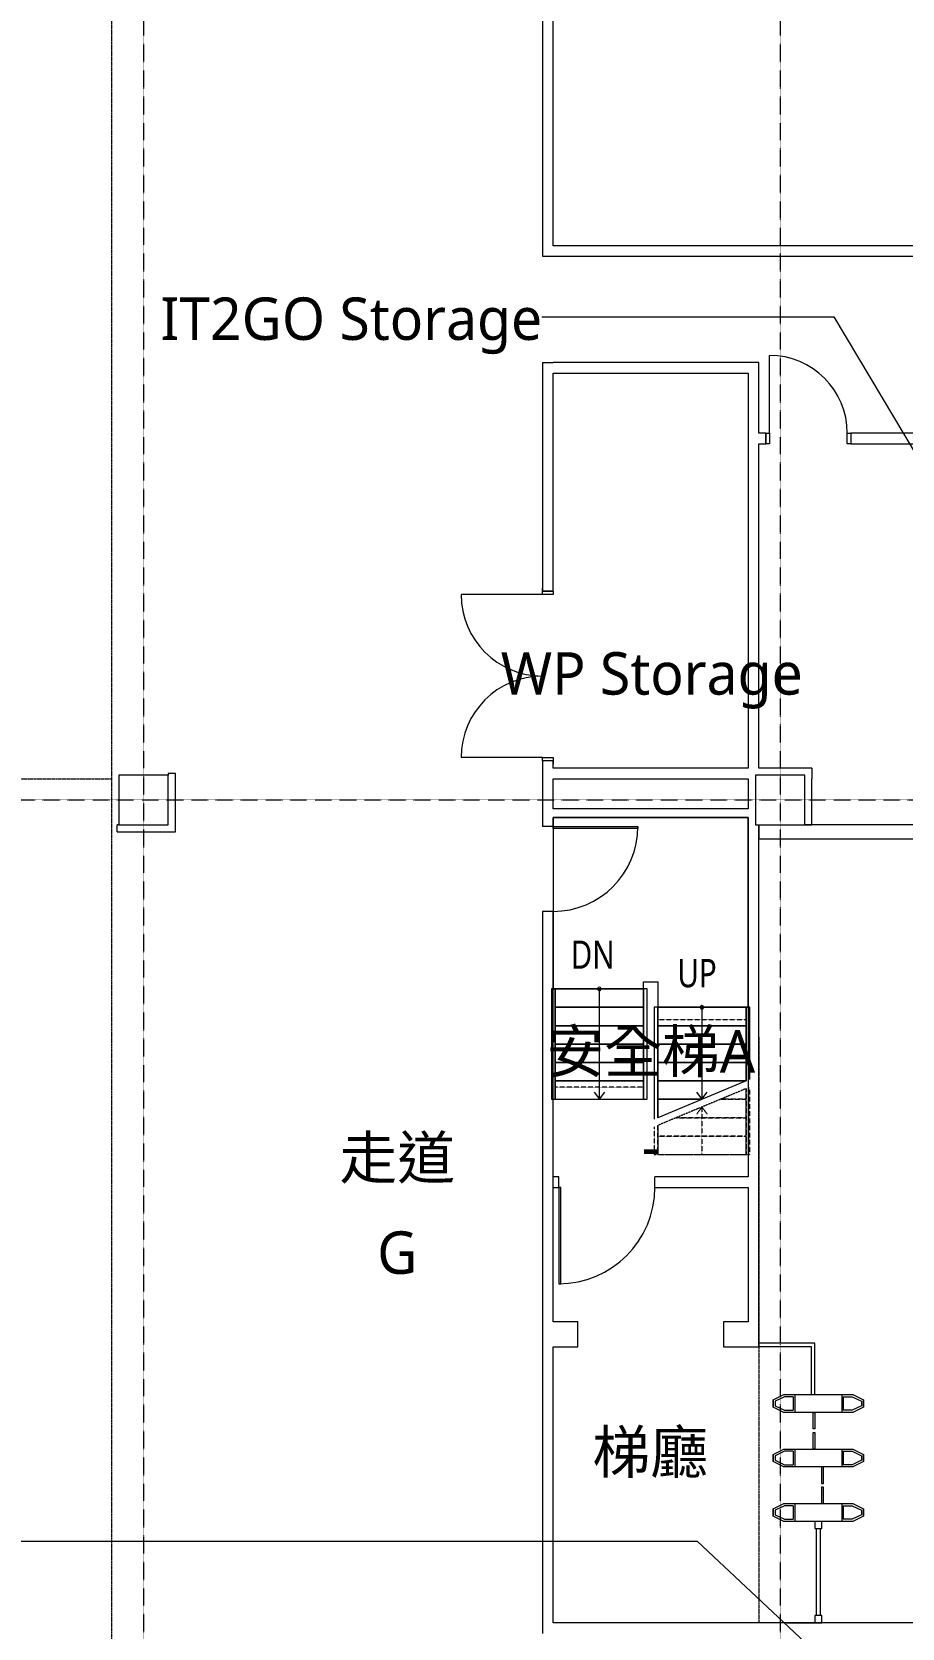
# Model space of a CAD drawing. Extents: x -76427 to 292734, y -42117 to 131250.
# Drawn here: x 242022 to 254325, y 63300 to 85850 of the extents above; entities that cross this region are included whole.
import ezdxf
from ezdxf.enums import TextEntityAlignment as Align

# ---------------------------------------------------------------- set-up
doc = ezdxf.new("R2010")
doc.units = 0
doc.header["$LTSCALE"] = 10
for name, pattern in [('H12PL1$0$HIDDEN', [0.4, 0.3, -0.1]), ('H12PL1$0$JJP_三點線', [0.9, 0.3, -0.15, 0, -0.15, 0, -0.15, 0, -0.15]), ('H12PL1$0$JJP_虛線(退縮線、投影線、地下室範圍、非屬本工程、圖面分區)', [0.45, 0.3, -0.15]), ('H12PL1$0$虛線', [0.846667, 0.423333, -0.423333])]:
    doc.linetypes.add(name, pattern=pattern)
for name, color, linetype in [('H12PL1$0$109N03-1F PLAN_4_2-WALL', 252, 'Continuous'), ('H12PL1$0$109N03-1F PLAN_4_4-EQUIP', 252, 'Continuous'), ('H12PL1$0$A-OBJE-2D', 252, 'Continuous'), ('H12PL1$0$A-STRS', 252, 'Continuous'), ('H12PL1$0$A-TEXT', 252, 'Continuous'), ('H12PL1$0$A-WALL-EX', 252, 'Continuous'), ('H12PL1$0$A-WALL-IN', 252, 'Continuous'), ('H12PL1$0$A-ZONE', 252, 'Continuous'), ('H12PL1$0$Door', 252, 'Continuous'), ('H12PL1$0$S-COL', 252, 'Continuous'), ('H12PL1$0$S-GRID', 252, 'Continuous'), ('H12PL1$0$S-SLAB-SHOW', 252, 'Continuous')]:
    doc.layers.add(name, color=color, linetype=linetype)
doc.styles.add('H12PL1$0$Standard', font='', dxfattribs={"width": 0.8})
doc.styles.get('H12PL1$0$Standard').set_extended_font_data('Microsoft JhengHei')

# ---------------------------------------------------------------- blocks, each defined once
blk = doc.blocks.new('H12PL1')
at = {"layer": 'H12PL1$0$109N03-1F PLAN_4_2-WALL', "lineweight": 0}
for q in [(253150.27, 63375), (252690.94, 63375)]:
    blk.add_line((252690.94, 63375.03), q, dxfattribs=at)
at = {"layer": 'H12PL1$0$109N03-1F PLAN_4_2-WALL', "lineweight": 0, "flags": 128}
blk.add_lwpolyline([(253366.34, 63375), (253366.34, 63379.98), (253371.32, 63379.98), (253371.32, 63375)], dxfattribs=at)
at = {"layer": 'H12PL1$0$109N03-1F PLAN_4_4-EQUIP', "lineweight": 0}
for p, q in [((252785.94, 66567.69), (252785.94, 66377.69)), ((252805.94, 66597.69), (252805.94, 66347.69)), ((253473.31, 66597.69), (253473.31, 66347.69)), ((253493.31, 66567.69), (253493.31, 66377.69)), ((252785.94, 65797.69), (252785.94, 65607.69)), ((252805.94, 65827.69), (252805.94, 65577.69)), ((253473.31, 65827.69), (253473.31, 65577.69)), ((253493.31, 65797.69), (253493.31, 65607.69)), ((252785.94, 65027.69), (252785.94, 64837.69)), ((252805.94, 65057.69), (252805.94, 64807.69)), ((253473.31, 65057.69), (253473.31, 64807.69)), ((253493.31, 65027.69), (253493.31, 64837.69))]:
    blk.add_line(p, q, dxfattribs=at)
at = {"layer": 'H12PL1$0$109N03-1F PLAN_4_4-EQUIP', "lineweight": 0, "flags": 128}
for points in [[(252499.62, 66522.69), (252653.07, 66597.69)], [(252499.62, 66522.69), (252499.62, 66422.69)], [(252499.62, 66472.69), (252499.62, 66522.69)], [(252499.62, 66422.69), (252499.62, 66522.69)], [(252785.94, 66567.69), (252660.01, 66567.69), (252529.62, 66503.96), (252529.62, 66472.69), (252529.62, 66441.41), (252660.01, 66377.69), (252785.94, 66377.69)], [(252653.07, 66597.69), (253626.17, 66597.69)], [(253186.62, 66597.69), (253211.62, 66597.69)], [(253493.31, 66567.69), (253619.23, 66567.69), (253749.62, 66503.96), (253749.62, 66472.69), (253749.62, 66441.41), (253619.23, 66377.69), (253493.31, 66377.69)], [(253626.17, 66597.69), (253779.62, 66522.69)], [(253779.62, 66422.69), (253779.62, 66522.69)], [(253779.62, 66522.69), (253779.62, 66472.69)], [(252499.62, 66422.69), (252499.62, 66472.69)], [(253779.62, 66422.69), (253626.17, 66347.69), (252653.07, 66347.69), (252499.62, 66422.69)], [(253779.62, 66472.69), (253779.62, 66422.69)], [(252499.62, 65752.69), (252653.07, 65827.69), (253626.17, 65827.69), (253779.62, 65752.69)], [(252499.62, 65752.69), (252499.62, 65652.69)], [(252499.62, 65702.69), (252499.62, 65752.69)], [(252499.62, 65652.69), (252499.62, 65752.69)], [(252499.62, 65652.69), (252499.62, 65702.69)], [(253779.62, 65652.69), (253626.17, 65577.69), (252653.07, 65577.69), (252499.62, 65652.69)], [(252785.94, 65797.69), (252660.01, 65797.69), (252529.62, 65733.96), (252529.62, 65702.69), (252529.62, 65671.41), (252660.01, 65607.69), (252785.94, 65607.69)], [(253493.31, 65797.69), (253619.23, 65797.69), (253749.62, 65733.96), (253749.62, 65702.69), (253749.62, 65671.41), (253619.23, 65607.69), (253493.31, 65607.69)], [(253779.62, 65652.69), (253779.62, 65752.69)], [(253779.62, 65752.69), (253779.62, 65702.69)], [(253779.62, 65702.69), (253779.62, 65652.69)], [(252499.62, 64982.69), (252653.07, 65057.69), (253626.17, 65057.69), (253779.62, 64982.69)], [(252499.62, 64982.69), (252499.62, 64882.69)], [(252499.62, 64932.69), (252499.62, 64982.69)], [(252499.62, 64882.69), (252499.62, 64982.69)], [(252785.94, 65027.69), (252660.01, 65027.69), (252529.62, 64963.96), (252529.62, 64932.69), (252529.62, 64901.41), (252660.01, 64837.69), (252785.94, 64837.69)], [(253493.31, 65027.69), (253619.23, 65027.69), (253749.62, 64963.96), (253749.62, 64932.69), (253749.62, 64901.41), (253619.23, 64837.69), (253493.31, 64837.69)], [(253779.62, 64882.69), (253779.62, 64982.69)], [(253779.62, 64982.69), (253779.62, 64932.69)], [(252499.62, 64882.69), (252499.62, 64932.69)], [(253779.62, 64882.69), (253626.17, 64807.69), (252653.07, 64807.69), (252499.62, 64882.69)], [(253779.62, 64932.69), (253779.62, 64882.69)]]:
    blk.add_lwpolyline(points, dxfattribs=at)
for points in [[(253092.62, 66347.69), (253092.62, 66112.69), (253067.62, 66112.69), (253067.62, 66347.69)], [(253092.62, 66062.69), (253092.62, 65827.69), (253067.62, 65827.69), (253067.62, 66062.69)], [(253186.62, 65577.69), (253186.62, 65342.69), (253211.62, 65342.69), (253211.62, 65577.69)], [(253186.62, 65292.69), (253186.62, 65057.69), (253211.62, 65057.69), (253211.62, 65292.69)], [(253189.62, 64707.69), (253189.62, 64807.69), (253089.62, 64807.69), (253089.62, 64707.69)], [(253164.62, 64707.69), (253164.62, 63475.34), (253114.62, 63475.34), (253114.62, 64707.69)], [(253189.62, 63375.34), (253189.62, 63475.34), (253089.62, 63475.34), (253089.62, 63375.34)]]:
    blk.add_lwpolyline(points, close=True, dxfattribs=at)
at = {"layer": 'H12PL1$0$A-OBJE-2D', "linetype": 'H12PL1$0$HIDDEN', "lineweight": 0}
for points in [[(234750, 90330), (234750, 75300), (243150, 75300)], [(243150, 59650), (243150, 89450)], [(252300, 71650), (252300, 63375)]]:
    blk.add_lwpolyline(points, dxfattribs=at)
at = {"layer": 'H12PL1$0$A-OBJE-2D', "lineweight": 0}
for points in [[(253091.94, 66597.69), (253091.94, 67325), (252300, 67325)], [(253041.94, 66597.69), (253041.94, 67275), (252300, 67275)]]:
    blk.add_lwpolyline(points, dxfattribs=at)
at = {"layer": 'H12PL1$0$A-STRS', "lineweight": 0}
for p, q in [((249420, 72330), (249370, 72330)), ((249370, 72330), (249370, 70770)), ((249420, 70770), (249420, 72330)), ((250670, 72330), (249420, 72330)), ((249420, 72330), (249420, 70770)), ((250670, 72330), (249420, 72330)), ((249420, 72330), (249420, 72070)), ((250045, 72070), (250045, 72330)), ((250720, 72330), (250670, 72330)), ((250670, 72330), (250670, 70770)), ((250670, 70770), (250670, 72330)), ((250670, 72070), (250670, 72330)), ((250720, 70770), (250720, 72330)), ((249420, 72070), (250670, 72070)), ((250670, 72070), (249420, 72070)), ((249420, 72070), (249420, 71810)), ((249420, 72070), (250670, 72070)), ((250045, 71030), (250045, 72070)), ((250670, 71810), (250670, 72070)), ((250820, 72070), (250820, 70489.2)), ((250870, 72070), (250820, 72070)), ((250870, 70510), (250870, 72070)), ((250870, 72070), (250870, 70510)), ((252120, 72070), (250870, 72070)), ((252120, 72070), (250870, 72070)), ((250870, 72070), (250870, 71810)), ((251495, 72070), (251495, 71810)), ((252120, 72070), (252120, 71030)), ((252170, 72070), (252120, 72070)), ((252120, 71030), (252120, 72070)), ((252120, 71810), (252120, 72070)), ((252170, 71050.8), (252170, 72070)), ((249420, 71810), (250670, 71810)), ((250670, 71810), (249420, 71810)), ((249420, 71810), (249420, 71550)), ((249420, 71810), (250670, 71810)), ((250670, 71550), (250670, 71810)), ((252120, 71810), (250870, 71810)), ((250870, 71810), (252120, 71810)), ((252120, 71810), (250870, 71810)), ((250870, 71810), (250870, 71550)), ((251495, 71810), (251495, 70770)), ((252120, 71550), (252120, 71810)), ((249420, 71550), (250670, 71550)), ((250670, 71550), (249420, 71550)), ((249420, 71550), (249420, 71290)), ((249420, 71550), (250670, 71550)), ((250670, 71290), (250670, 71550)), ((252120, 71550), (250870, 71550)), ((250870, 71550), (252120, 71550)), ((252120, 71550), (250870, 71550)), ((250870, 71550), (250870, 71290)), ((252120, 71290), (252120, 71550)), ((249420, 71290), (250670, 71290)), ((250670, 71290), (249420, 71290)), ((249420, 71290), (249420, 71030)), ((249420, 71290), (250670, 71290)), ((250670, 71030), (250670, 71290)), ((252120, 71290), (250870, 71290)), ((250870, 71290), (252120, 71290)), ((252120, 71290), (250870, 71290)), ((250870, 71290), (250870, 71030)), ((252120, 71030), (252120, 71290)), ((249420, 71030), (250670, 71030)), ((250670, 71030), (249420, 71030)), ((249420, 71030), (249420, 70770)), ((249420, 71030), (250670, 71030)), ((249970, 70870), (250045, 70770)), ((250045, 70770), (250045, 71030)), ((250045, 70770), (250120, 70870)), ((250670, 70770), (250670, 71030)), ((252120, 71030), (250870, 71030)), ((250870, 71030), (252120, 71030)), ((252120, 71030), (250870, 71030)), ((250870, 71030), (250870, 70770)), ((252120, 71030), (250870, 70510)), ((251420, 70870), (251495, 70770)), ((251495, 70770), (251570, 70870)), ((249370, 70770), (249420, 70770)), ((249420, 70770), (250670, 70770)), ((249420, 70770), (250670, 70770)), ((250670, 70770), (250720, 70770)), ((251495, 70770), (250870, 70770)), ((250870, 70770), (251495, 70770)), ((251495, 70770), (250870, 70770)), ((250870, 70770), (250870, 70510))]:
    blk.add_line(p, q, dxfattribs=at)
at = {"layer": 'H12PL1$0$A-STRS', "linetype": 'H12PL1$0$JJP_虛線(退縮線、投影線、地下室範圍、非屬本工程、圖面分區)', "lineweight": 0}
for p, q in [((250870, 71896.47), (252120, 71896.47)), ((250670, 70942.05), (249420, 70942.05)), ((252120, 70921.69), (250870, 70401.69)), ((252120, 70921.69), (252120, 69990)), ((252120, 70770), (252120, 70921.69)), ((252170, 69990), (252170, 70942.49)), ((251495, 70661.69), (251420, 70561.69)), ((251495, 70661.69), (251495, 70250)), ((251570, 70561.69), (251495, 70661.69)), ((252120, 70770), (251755.36, 70770)), ((251755.36, 70770), (252120, 70770)), ((252120, 70770), (251755.36, 70770)), ((252120, 70510), (252120, 70770)), ((250820, 70380.89), (250820, 69990)), ((250870, 69990), (250870, 70401.69)), ((250870, 70401.69), (250870, 70250)), ((252120, 70510), (251130.36, 70510)), ((251130.36, 70510), (252120, 70510)), ((252120, 70510), (251130.36, 70510)), ((252120, 70250), (252120, 70510)), ((252120, 70250), (250870, 70250)), ((250870, 70250), (252120, 70250)), ((252120, 70250), (250870, 70250)), ((250870, 70250), (250870, 69990)), ((251495, 70250), (251495, 69990)), ((252120, 69990), (252120, 70250)), ((250820, 69990), (250870, 69990)), ((250870, 69990), (252120, 69990)), ((252120, 69990), (252170, 69990))]:
    blk.add_line(p, q, dxfattribs=at)
at = {"layer": 'H12PL1$0$A-STRS', "linetype": 'H12PL1$0$虛線', "lineweight": 0}
for p, q in [((252120, 69990), (252120, 70921.69)), ((250870, 70401.69), (250870, 69990)), ((250870, 69990), (252120, 69990))]:
    blk.add_line(p, q, dxfattribs=at)
at = {"layer": 'H12PL1$0$A-STRS', "lineweight": 0, "flags": 128}
for points in [[(250020, 72330, 1), (250070, 72330, 1)], [(251470, 72070, 1), (251520, 72070, 1)]]:
    blk.add_lwpolyline(points, format="xyb", close=True, dxfattribs=at)
at = {"layer": 'H12PL1$0$A-WALL-EX', "lineweight": 0, "flags": 128}
for points in [[(252300, 74650), (252300, 74450)], [(259930, 74650), (252950, 74650)], [(252300, 74450), (259930, 74450)]]:
    blk.add_lwpolyline(points, dxfattribs=at)
at = {"layer": 'H12PL1$0$A-WALL-IN', "lineweight": 0}
for p, q in [((252400, 80180), (252400, 80030)), ((253600, 80180), (253600, 80030)), ((249240, 77950), (249240, 77993)), ((249390, 77950), (249240, 77950)), ((249390, 77950), (249390, 77993)), ((249240, 75550), (249240, 75507)), ((249390, 75550), (249240, 75550)), ((249390, 75550), (249390, 75507)), ((249390, 74625), (249240, 74625)), ((249390, 73425), (249240, 73425)), ((249470, 69525), (249470, 69675)), ((250830, 69525), (250830, 69675))]:
    blk.add_line(p, q, dxfattribs=at)
at = {"layer": 'H12PL1$0$A-WALL-IN', "lineweight": 0, "flags": 128}
for points in [[(249240, 89450), (249240, 82680)], [(249390, 82830), (249390, 89450)], [(254755, 82830), (249390, 82830)], [(249240, 82680), (249390, 82680)], [(249390, 82680), (254755, 82680)], [(249240, 81180), (249390, 81180)], [(249240, 81180), (249240, 77950)], [(252150, 81180), (249390, 81180)], [(249390, 81030), (252150, 81030)], [(249390, 77950), (249390, 81030)], [(252300, 81180), (252150, 81180)], [(252150, 81030), (252150, 75450)], [(252300, 80180), (252300, 81180)], [(252400, 80180), (252300, 80180)], [(257255, 80180), (253600, 80180)], [(252300, 80030), (252400, 80030)], [(252300, 75450), (252300, 80030)], [(253600, 80030), (257255, 80030)], [(249240, 75550), (249240, 75450)], [(249390, 75450), (249390, 75550)], [(244050, 75375), (243950, 75375)], [(243950, 75375), (243950, 75350)], [(244050, 74650), (244050, 75375)], [(249240, 75450), (249240, 75300)], [(252150, 75450), (249390, 75450)], [(253050, 75450), (252300, 75450)], [(253050, 75450), (253050, 75300)], [(249240, 75300), (249240, 74625)], [(249390, 74872), (249390, 75300)], [(249390, 75300), (252150, 75300)], [(252150, 75300), (252150, 74872)], [(253050, 74650), (253050, 75300)], [(252150, 74872), (249390, 74872)], [(243250, 74650), (243225, 74650)], [(243225, 74550), (243225, 74650)], [(244050, 74550), (244050, 74650)], [(249390, 74750), (252150, 74750)], [(249390, 74625), (249390, 74750)], [(252150, 74750), (252150, 69675)], [(252300, 69675), (252300, 74650)], [(252950, 74650), (253050, 74650)], [(243225, 74550), (244050, 74550)], [(249240, 73425), (249240, 63225)], [(249390, 67625), (249390, 73425)], [(249470, 69675), (249390, 69675)], [(249390, 69525), (249390, 69675)], [(249390, 69525), (249470, 69525)], [(252150, 69675), (250830, 69675)], [(250830, 69525), (252150, 69525)], [(252150, 69525), (252150, 67625)], [(252300, 69525), (252300, 69675)], [(252300, 67625), (252300, 69525)], [(249390, 67275), (249740, 67275), (249740, 67625), (249390, 67625)], [(252150, 67625), (251800, 67625), (251800, 67275), (252150, 67275)], [(252150, 67275), (252300, 67275), (252300, 67625)], [(249390, 63375), (249390, 67275)], [(252777.5, 63375), (249390, 63375)], [(258200, 63375), (252777.5, 63375)]]:
    blk.add_lwpolyline(points, dxfattribs=at)
at = {"layer": 'H12PL1$0$A-ZONE', "lineweight": 0}
for p, q in [((249231.71, 81822.95), (253360.16, 81822.95)), ((253360.16, 81822.95), (254711.81, 79558.94)), ((239761.85, 64527.28), (251429.49, 64527.28)), ((251429.49, 64527.28), (253394.65, 62686.82))]:
    blk.add_line(p, q, dxfattribs=at)
at = {"layer": 'H12PL1$0$Door', "lineweight": 0}
for p, q in [((252450, 80180), (252450, 81280)), ((252400, 80180), (252450, 80180)), ((252400, 80030), (252400, 80180)), ((252400, 80180), (252400, 80030)), ((252400, 80180), (252400, 80030)), ((252450, 80180), (252450, 80030)), ((253550, 80030), (253550, 80180)), ((253550, 80180), (253600, 80180)), ((253600, 80180), (253600, 80030)), ((253600, 80180), (253600, 80030)), ((253600, 80180), (253600, 80030)), ((252450, 80030), (252400, 80030)), ((253600, 80030), (253550, 80030)), ((249240, 77900), (248090, 77900)), ((249240, 77950), (249240, 77993)), ((249240, 77950), (249240, 77993)), ((249240, 77900), (249240, 77950)), ((249240, 77950), (249390, 77950)), ((249390, 77950), (249240, 77950)), ((249390, 77950), (249240, 77950)), ((249390, 77900), (249240, 77900)), ((249390, 77950), (249390, 77993)), ((249390, 77950), (249390, 77993)), ((249390, 77950), (249390, 77900)), ((249240, 75600), (248090, 75600)), ((249240, 75550), (249240, 75600)), ((249240, 75600), (249390, 75600)), ((249390, 75550), (249240, 75550)), ((249390, 75550), (249240, 75550)), ((249390, 75550), (249240, 75550)), ((249240, 75550), (249240, 75507)), ((249240, 75550), (249240, 75507)), ((249390, 75600), (249390, 75550)), ((249390, 75550), (249390, 75507)), ((249390, 75550), (249390, 75507)), ((249390, 74625), (249240, 74625)), ((249390, 74625), (250590, 74625)), ((249390, 74595), (249390, 74625)), ((250590, 74595), (249390, 74595)), ((250590, 74625), (250590, 74595)), ((249390, 73425), (249240, 73425)), ((249470, 69525), (249470, 69675)), ((249470, 69525), (249470, 68165)), ((249500, 69525), (249470, 69525)), ((249500, 68165), (249500, 69525)), ((250830, 69525), (250830, 69675)), ((249470, 68165), (249500, 68165))]:
    blk.add_line(p, q, dxfattribs=at)
for centre, radius, start, end in [((252450, 80180), 1100, 0, 90), ((249240, 77900), 1150, 180, 270), ((249240, 75600), 1150, 90, 180), ((249390, 74625), 1200, 270, 0), ((249470, 69525), 1360, 270, 0)]:
    blk.add_arc(centre, radius, start, end, dxfattribs=at)
at = {"layer": 'H12PL1$0$S-COL', "lineweight": 0, "flags": 128}
for points in [[(243250, 74650), (243950, 74650), (243950, 75350), (243250, 75350)], [(252250, 74650), (252950, 74650), (252950, 75350), (252250, 75350)]]:
    blk.add_lwpolyline(points, close=True, dxfattribs=at)
at = {"layer": 'H12PL1$0$S-GRID', "linetype": 'H12PL1$0$JJP_三點線', "lineweight": 0}
for p, q in [((243600, 128250), (243600, -28000)), ((252600, 128250), (252600, -28000)), ((-29000, 75000), (289600, 75000))]:
    blk.add_line(p, q, dxfattribs=at)
at = {"layer": 'H12PL1$0$S-SLAB-SHOW', "lineweight": 0, "flags": 128}
blk.add_lwpolyline([(249390, 72330), (250670, 72330), (250670, 72430), (250870, 72430), (250870, 72070), (252150, 72070), (252150, 74750), (249390, 74750)], close=True, dxfattribs=at)
at = {"layer": 'H12PL1$0$A-TEXT', "linetype": 'Continuous', "lineweight": 0, "char_height": 400, "attachment_point": 4, "style": 'H12PL1$0$Standard'}
for s, insert in [('\\A1;DN', (249640.24, 72813.78)), ('\\A1;UP', (251147.32, 72550.49))]:
    blk.add_mtext(s, dxfattribs=dict(at, insert=insert))
at = {"layer": 'H12PL1$0$A-ZONE', "style": 'H12PL1$0$Standard'}
for s, p in [('IT2GO Storage', (246538.52, 82098.62)), ('WP Storage', (250785.11, 77087.12)), ('安全梯A', (250770, 71748.28)), ('走道', (247187.01, 70246.68)), ('-', (250770, 70406.39)), ('G', (247187.01, 68904.79)), ('梯廳', (250764.23, 66087.79))]:
    blk.add_text(s, height=600, dxfattribs=at).set_placement(p, align=Align.TOP_CENTER)

msp = doc.modelspace()

# ---------------------------------------------------------------- block references
msp.add_blockref('H12PL1', (0, 0))

doc.saveas('drawing.dxf')
